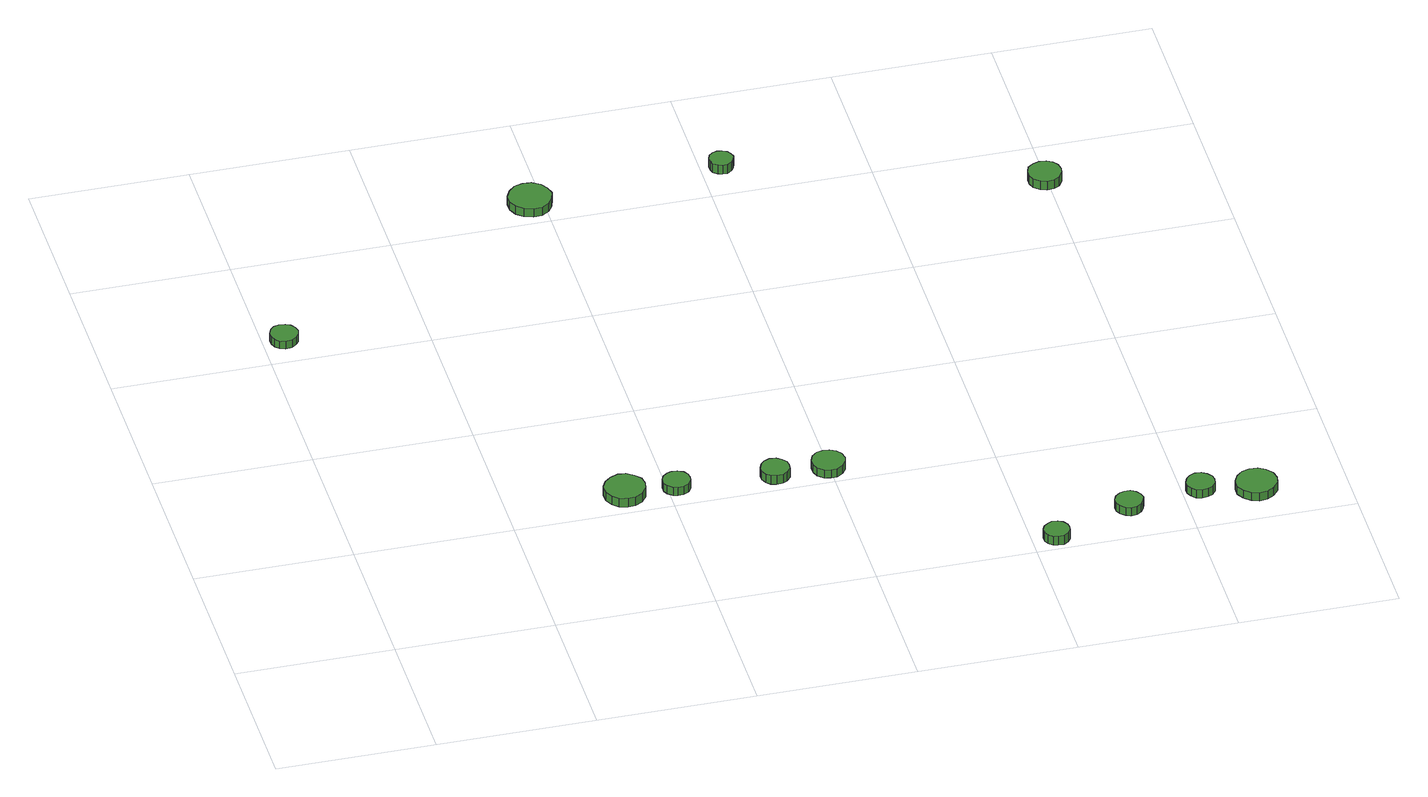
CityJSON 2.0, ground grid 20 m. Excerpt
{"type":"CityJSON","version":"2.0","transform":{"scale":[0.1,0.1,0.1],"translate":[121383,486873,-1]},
"CityObjects":{
"tree1":{"type":"SolitaryVegetationObject","attributes":{"function":"something"},"geometry":[{"type":"MultiSurface","lod":"1","boundaries":[[[0,1,2,3,4,5,6,7,8,9,10,11,12,13,14]],[[15,16,17,18,19,20,21,22,23,24,25,26,27,28,29]],[[0,29,28,1]],[[1,28,27,2]],[[2,27,26,3]],[[3,26,25,4]],[[4,25,24,5]],[[5,24,23,6]],[[6,23,22,7]],[[7,22,21,8]],[[8,21,20,9]],[[9,20,19,10]],[[10,19,18,11]],[[11,18,17,12]],[[12,17,16,13]],[[13,16,15,14]],[[14,15,29,0]]]}]},
"tree2":{"type":"SolitaryVegetationObject","attributes":{"function":"something"},"geometry":[{"type":"MultiSurface","lod":"1","boundaries":[[[30,31,32,33,34,35,36,37,38,39,40,41,42,43,44]],[[45,46,47,48,49,50,51,52,53,54,55,56,57,58,59]],[[30,59,58,31]],[[31,58,57,32]],[[32,57,56,33]],[[33,56,55,34]],[[34,55,54,35]],[[35,54,53,36]],[[36,53,52,37]],[[37,52,51,38]],[[38,51,50,39]],[[39,50,49,40]],[[40,49,48,41]],[[41,48,47,42]],[[42,47,46,43]],[[43,46,45,44]],[[44,45,59,30]]]}]},
"tree3":{"type":"SolitaryVegetationObject","attributes":{"function":"something"},"geometry":[{"type":"MultiSurface","lod":"1","boundaries":[[[60,61,62,63,64,65,66,67,68,69,70,71,72,73,74]],[[75,76,77,78,79,80,81,82,83,84,85,86,87,88,89]],[[60,89,88,61]],[[61,88,87,62]],[[62,87,86,63]],[[63,86,85,64]],[[64,85,84,65]],[[65,84,83,66]],[[66,83,82,67]],[[67,82,81,68]],[[68,81,80,69]],[[69,80,79,70]],[[70,79,78,71]],[[71,78,77,72]],[[72,77,76,73]],[[73,76,75,74]],[[74,75,89,60]]]}]},
"tree4":{"type":"SolitaryVegetationObject","attributes":{"function":"something"},"geometry":[{"type":"MultiSurface","lod":"1","boundaries":[[[90,91,92,93,94,95,96,97,98,99,100,101,102,103,104]],[[105,106,107,108,109,110,111,112,113,114,115,116,117,118,119]],[[90,119,118,91]],[[91,118,117,92]],[[92,117,116,93]],[[93,116,115,94]],[[94,115,114,95]],[[95,114,113,96]],[[96,113,112,97]],[[97,112,111,98]],[[98,111,110,99]],[[99,110,109,100]],[[100,109,108,101]],[[101,108,107,102]],[[102,107,106,103]],[[103,106,105,104]],[[104,105,119,90]]]}]},
"tree5":{"type":"SolitaryVegetationObject","attributes":{"function":"something"},"geometry":[{"type":"MultiSurface","lod":"1","boundaries":[[[120,121,122,123,124,125,126,127,128,129,130,131,132,133,134]],[[135,136,137,138,139,140,141,142,143,144,145,146,147,148,149]],[[120,149,148,121]],[[121,148,147,122]],[[122,147,146,123]],[[123,146,145,124]],[[124,145,144,125]],[[125,144,143,126]],[[126,143,142,127]],[[127,142,141,128]],[[128,141,140,129]],[[129,140,139,130]],[[130,139,138,131]],[[131,138,137,132]],[[132,137,136,133]],[[133,136,135,134]],[[134,135,149,120]]]}]},
"tree6":{"type":"SolitaryVegetationObject","attributes":{"function":"something"},"geometry":[{"type":"MultiSurface","lod":"1","boundaries":[[[150,151,152,153,154,155,156,157,158,159,160,161,162,163,164]],[[165,166,167,168,169,170,171,172,173,174,175,176,177,178,179]],[[150,179,178,151]],[[151,178,177,152]],[[152,177,176,153]],[[153,176,175,154]],[[154,175,174,155]],[[155,174,173,156]],[[156,173,172,157]],[[157,172,171,158]],[[158,171,170,159]],[[159,170,169,160]],[[160,169,168,161]],[[161,168,167,162]],[[162,167,166,163]],[[163,166,165,164]],[[164,165,179,150]]]}]},
"tree7":{"type":"SolitaryVegetationObject","attributes":{"function":"something"},"geometry":[{"type":"MultiSurface","lod":"1","boundaries":[[[180,181,182,183,184,185,186,187,188,189,190,191,192,193,194]],[[195,196,197,198,199,200,201,202,203,204,205,206,207,208,209]],[[180,209,208,181]],[[181,208,207,182]],[[182,207,206,183]],[[183,206,205,184]],[[184,205,204,185]],[[185,204,203,186]],[[186,203,202,187]],[[187,202,201,188]],[[188,201,200,189]],[[189,200,199,190]],[[190,199,198,191]],[[191,198,197,192]],[[192,197,196,193]],[[193,196,195,194]],[[194,195,209,180]]]}]},
"tree8":{"type":"SolitaryVegetationObject","attributes":{"function":"something"},"geometry":[{"type":"MultiSurface","lod":"1","boundaries":[[[210,211,212,213,214,215,216,217,218,219,220,221,222,223,224]],[[225,226,227,228,229,230,231,232,233,234,235,236,237,238,239]],[[210,239,238,211]],[[211,238,237,212]],[[212,237,236,213]],[[213,236,235,214]],[[214,235,234,215]],[[215,234,233,216]],[[216,233,232,217]],[[217,232,231,218]],[[218,231,230,219]],[[219,230,229,220]],[[220,229,228,221]],[[221,228,227,222]],[[222,227,226,223]],[[223,226,225,224]],[[224,225,239,210]]]}]},
"tree9":{"type":"SolitaryVegetationObject","attributes":{"function":"something"},"geometry":[{"type":"MultiSurface","lod":"1","boundaries":[[[240,241,242,243,244,245,246,247,248,249,250,251,252,253,254]],[[255,256,257,258,259,260,261,262,263,264,265,266,267,268,269]],[[240,269,268,241]],[[241,268,267,242]],[[242,267,266,243]],[[243,266,265,244]],[[244,265,264,245]],[[245,264,263,246]],[[246,263,262,247]],[[247,262,261,248]],[[248,261,260,249]],[[249,260,259,250]],[[250,259,258,251]],[[251,258,257,252]],[[252,257,256,253]],[[253,256,255,254]],[[254,255,269,240]]]}]},
"tree10":{"type":"SolitaryVegetationObject","attributes":{"function":"something"},"geometry":[{"type":"MultiSurface","lod":"1","boundaries":[[[270,271,272,273,274,275,276,277,278,279,280,281,282,283,284]],[[285,286,287,288,289,290,291,292,293,294,295,296,297,298,299]],[[270,299,298,271]],[[271,298,297,272]],[[272,297,296,273]],[[273,296,295,274]],[[274,295,294,275]],[[275,294,293,276]],[[276,293,292,277]],[[277,292,291,278]],[[278,291,290,279]],[[279,290,289,280]],[[280,289,288,281]],[[281,288,287,282]],[[282,287,286,283]],[[283,286,285,284]],[[284,285,299,270]]]}]},
"tree11":{"type":"SolitaryVegetationObject","attributes":{"function":"something"},"geometry":[{"type":"MultiSurface","lod":"1","boundaries":[[[300,301,302,303,304,305,306,307,308,309,310,311,312,313,314]],[[315,316,317,318,319,320,321,322,323,324,325,326,327,328,329]],[[300,329,328,301]],[[301,328,327,302]],[[302,327,326,303]],[[303,326,325,304]],[[304,325,324,305]],[[305,324,323,306]],[[306,323,322,307]],[[307,322,321,308]],[[308,321,320,309]],[[309,320,319,310]],[[310,319,318,311]],[[311,318,317,312]],[[312,317,316,313]],[[313,316,315,314]],[[314,315,329,300]]]}]},
"tree12":{"type":"SolitaryVegetationObject","attributes":{"function":"something"},"geometry":[{"type":"MultiSurface","lod":"1","boundaries":[[[330,331,332,333,334,335,336,337,338,339,340,341,342,343,344]],[[345,346,347,348,349,350,351,352,353,354,355,356,357,358,359]],[[330,359,358,331]],[[331,358,357,332]],[[332,357,356,333]],[[333,356,355,334]],[[334,355,354,335]],[[335,354,353,336]],[[336,353,352,337]],[[337,352,351,338]],[[338,351,350,339]],[[339,350,349,340]],[[340,349,348,341]],[[341,348,347,342]],[[342,347,346,343]],[[343,346,345,344]],[[344,345,359,330]]]}]}
},
"vertices":[
[45,645,17],[43,652,17],[39,658,17],[33,661,17],[25,662,17],[18,660,17],[13,655,17],[10,648,17],[10,641,17],[13,634,17],[18,629,17],[25,627,17],[33,628,17],[39,632,17],[43,637,17],[43,637,6],[39,632,6],[33,628,6],[25,627,6],[18,629,6],[13,634,6],[10,641,6],[10,648,6],[13,655,6],[18,660,6],[25,662,6],[33,661,6],[39,658,6],[43,652,6],[45,645,6],
[370,226,27],[368,237,27],[361,245,27],[352,251,27],[342,252,27],[332,248,27],[324,241,27],[319,232,27],[319,221,27],[324,211,27],[332,204,27],[342,201,27],[352,202,27],[361,207,27],[368,216,27],[368,216,14],[361,207,14],[352,202,14],[342,201,14],[332,204,14],[324,211,14],[319,221,14],[319,232,14],[324,241,14],[332,248,14],[342,252,14],[352,251,14],[361,245,14],[368,237,14],[370,226,14],
[426,227,25],[425,234,25],[421,240,25],[414,243,25],[407,244,25],[401,242,25],[395,237,25],[392,231,25],[392,223,25],[395,217,25],[401,212,25],[407,210,25],[414,211,25],[421,214,25],[425,220,25],[425,220,13],[421,214,13],[414,211,13],[407,210,13],[401,212,13],[395,217,13],[392,223,13],[392,231,13],[395,237,13],[401,242,13],[407,244,13],[414,243,13],[421,240,13],[425,234,13],[426,227,13],
[548,222,25],[547,229,25],[542,235,25],[536,239,25],[528,240,25],[521,237,25],[516,232,25],[513,225,25],[513,218,25],[516,211,25],[521,206,25],[528,204,25],[536,205,25],[542,208,25],[547,214,25],[547,214,12],[542,208,12],[536,205,12],[528,204,12],[521,206,12],[516,211,12],[513,218,12],[513,225,12],[516,232,12],[521,237,12],[528,240,12],[536,239,12],[542,235,12],[547,229,12],[548,222,12],
[408,828,27],[405,839,27],[399,848,27],[389,854,27],[378,855,27],[367,852,27],[359,844,27],[354,834,27],[354,822,27],[359,812,27],[367,805,27],[378,801,27],[389,802,27],[399,808,27],[405,817,27],[405,817,15],[399,808,15],[389,802,15],[378,801,15],[367,805,15],[359,812,15],[354,822,15],[354,834,15],[359,844,15],[367,852,15],[378,855,15],[389,854,15],[399,848,15],[405,839,15],[408,828,15],
[618,222,23],[616,231,23],[611,238,23],[603,242,23],[595,243,23],[587,241,23],[580,235,23],[577,227,23],[577,218,23],[580,210,23],[587,204,23],[595,202,23],[603,202,23],[611,207,23],[616,214,23],[616,214,11],[611,207,11],[603,202,11],[595,202,11],[587,204,11],[580,210,11],[577,218,11],[577,227,11],[580,235,11],[587,241,11],[595,243,11],[603,242,11],[611,238,11],[616,231,11],[618,222,11],
[846,22,20],[845,28,20],[841,34,20],[835,37,20],[828,38,20],[822,35,20],[817,31,20],[814,25,20],[814,18,20],[817,12,20],[822,8,20],[828,6,20],[835,6,20],[841,10,20],[845,15,20],[845,15,7],[841,10,7],[835,6,7],[828,6,7],[822,8,7],[817,12,7],[814,18,7],[814,25,7],[817,31,7],[822,35,7],[828,38,7],[835,37,7],[841,34,7],[845,28,7],[846,22,7],
[640,851,23],[638,857,23],[635,862,23],[629,865,23],[623,866,23],[617,864,23],[612,860,23],[610,854,23],[610,848,23],[612,842,23],[617,838,23],[623,836,23],[629,836,23],[635,840,23],[638,845,23],[638,845,10],[635,840,10],[629,836,10],[623,836,10],[617,838,10],[612,842,10],[610,848,10],[610,854,10],[612,860,10],[617,864,10],[623,866,10],[629,865,10],[635,862,10],[638,857,10],[640,851,10],
[948,60,19],[946,67,19],[942,73,19],[936,77,19],[928,77,19],[922,75,19],[916,70,19],[913,64,19],[913,56,19],[916,50,19],[922,45,19],[928,42,19],[936,43,19],[942,47,19],[946,53,19],[946,53,7],[942,47,7],[936,43,7],[928,42,7],[922,45,7],[916,50,7],[913,56,7],[913,64,7],[916,70,7],[922,75,7],[928,77,7],[936,77,7],[942,73,7],[946,67,7],[948,60,7],
[1040,74,19],[1039,81,19],[1034,87,19],[1028,91,19],[1020,92,19],[1013,89,19],[1008,84,19],[1005,77,19],[1005,70,19],[1008,63,19],[1013,58,19],[1020,56,19],[1028,57,19],[1034,60,19],[1039,66,19],[1039,66,7],[1034,60,7],[1028,57,7],[1020,56,7],[1013,58,7],[1008,63,7],[1005,70,7],[1005,77,7],[1008,84,7],[1013,89,7],[1020,92,7],[1028,91,7],[1034,87,7],[1039,81,7],[1040,74,7],
[1114,59,19],[1112,69,19],[1105,78,19],[1096,83,19],[1086,84,19],[1076,81,19],[1068,74,19],[1063,64,19],[1063,53,19],[1068,44,19],[1076,37,19],[1086,33,19],[1096,35,19],[1105,40,19],[1112,48,19],[1112,48,7],[1105,40,7],[1096,35,7],[1086,33,7],[1076,37,7],[1068,44,7],[1063,53,7],[1063,64,7],[1068,74,7],[1076,81,7],[1086,84,7],[1096,83,7],[1105,78,7],[1112,69,7],[1114,59,7],
[1017,728,23],[1015,737,23],[1010,744,23],[1003,748,23],[994,749,23],[986,746,23],[979,741,23],[976,733,23],[976,724,23],[979,716,23],[986,710,23],[994,707,23],[1003,708,23],[1010,712,23],[1015,720,23],[1015,720,10],[1010,712,10],[1003,708,10],[994,707,10],[986,710,10],[979,716,10],[976,724,10],[976,733,10],[979,741,10],[986,746,10],[994,749,10],[1003,748,10],[1010,744,10],[1015,737,10],[1017,728,10]
]}
